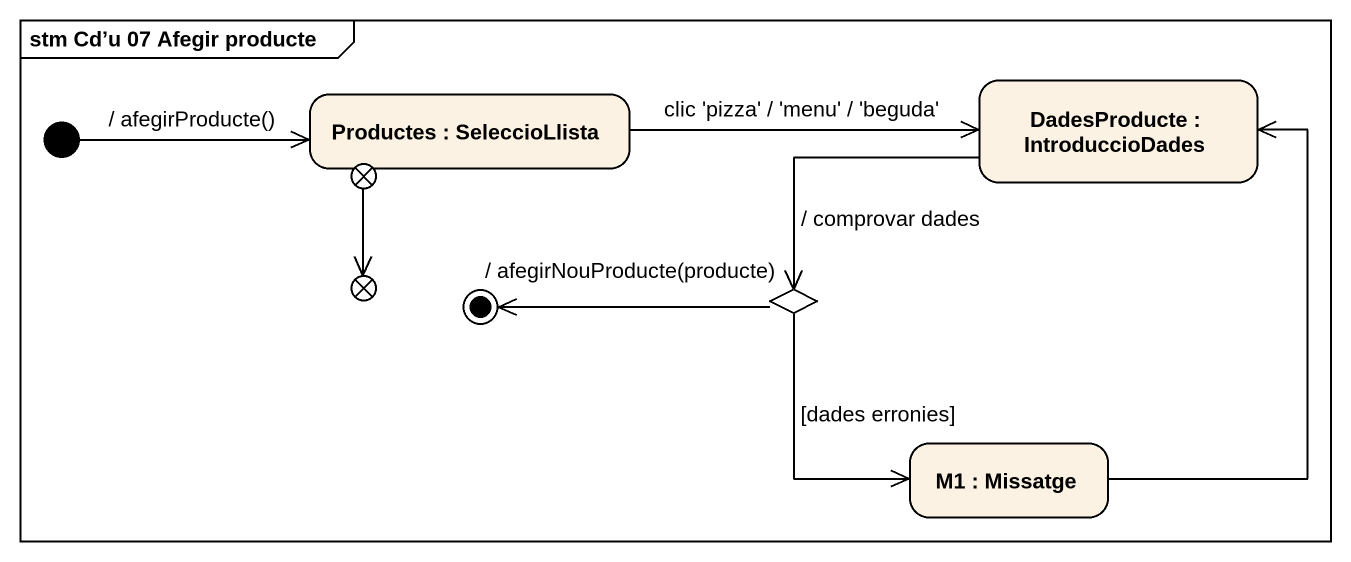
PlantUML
@startuml
mainframe stm Cd’u 07 Afegir producte
hide empty description
state "Productes : SeleccioLlista" as Productes
state "DadesProducte : IntroduccioDades" as DadesProducte
state exit1 <<choice>>
state exit2 <<choice>>
state choice1 <<choice>>
state "M1 : Missatge" as M1
[*] -right-> Productes : / afegirProducte()
Productes -right-> DadesProducte : clic 'pizza' / 'menu' / 'beguda'
DadesProducte -left-> choice1 : / comprovar dades
exit1 --> exit2
choice1 --> M1 : [dades erronies]
M1 -up-> DadesProducte
choice1 -left-> [*] : / afegirNouProducte(producte)
@enduml
